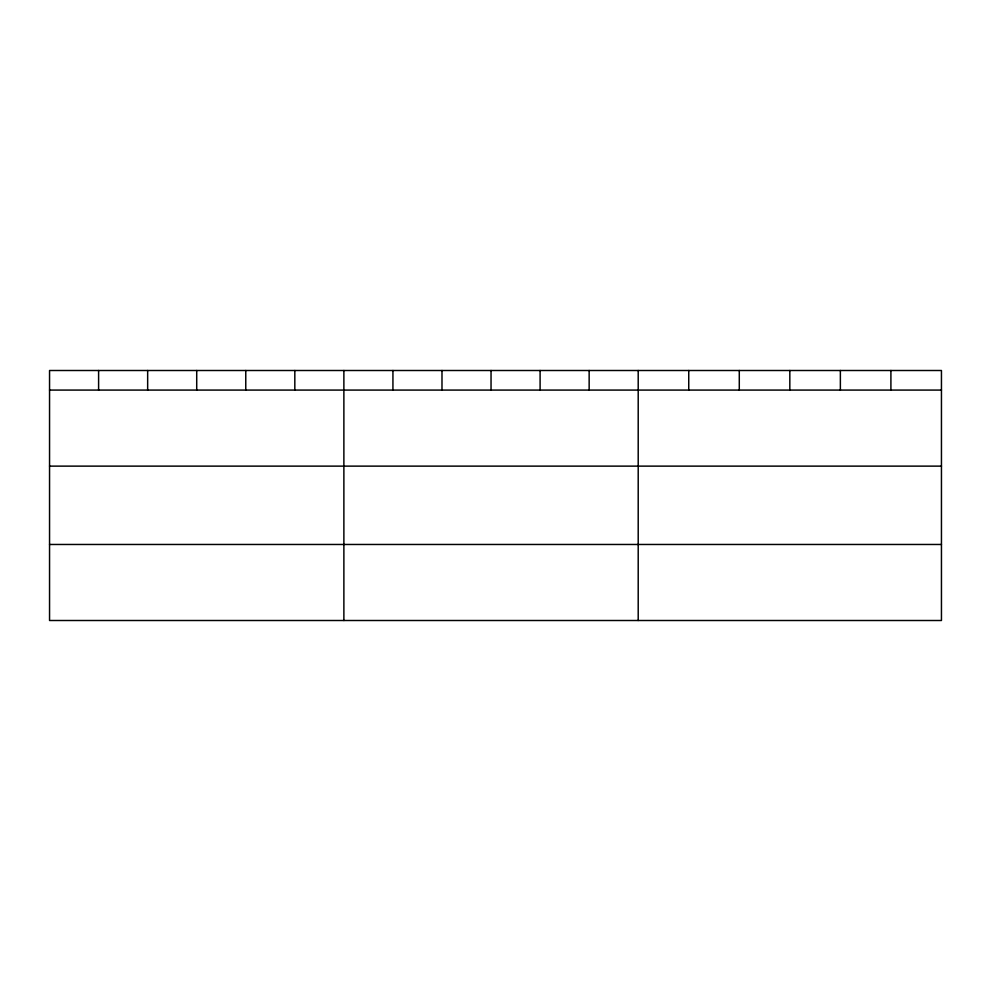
<?xml version="1.0" encoding="UTF-8"?>
<svg xmlns="http://www.w3.org/2000/svg" width="991" height="991" viewBox="0 0 991 991"><rect width="100%" height="100%" fill="white"/><g stroke="black" fill="none" stroke-linecap="round" stroke-linejoin="round"><path stroke-width="1.49" d="M941.45 466.129L941.45 370.498L49.55 370.498L49.55 620.502L941.45 620.502L941.45 466.129L49.55 466.129M49.55 390.082L941.45 390.082M49.55 544.468L941.45 544.468M890.909 370.498L890.909 390.082M840.368 370.498L840.368 390.082M789.827 370.498L789.827 390.082M739.286 370.498L739.286 390.082M688.745 370.498L688.745 390.082M638.204 370.498L638.204 620.502M589.149 370.498L589.149 390.082M540.095 370.498L540.095 390.082M491.04 370.498L491.04 390.082M441.986 370.498L441.986 390.082M392.931 370.498L392.931 390.082M343.877 370.498L343.877 620.502M294.822 370.498L294.822 390.082M245.768 370.498L245.768 390.082M196.714 370.498L196.714 390.082M147.659 370.498L147.659 390.082M98.604 370.498L98.604 390.082"/></g></svg>
